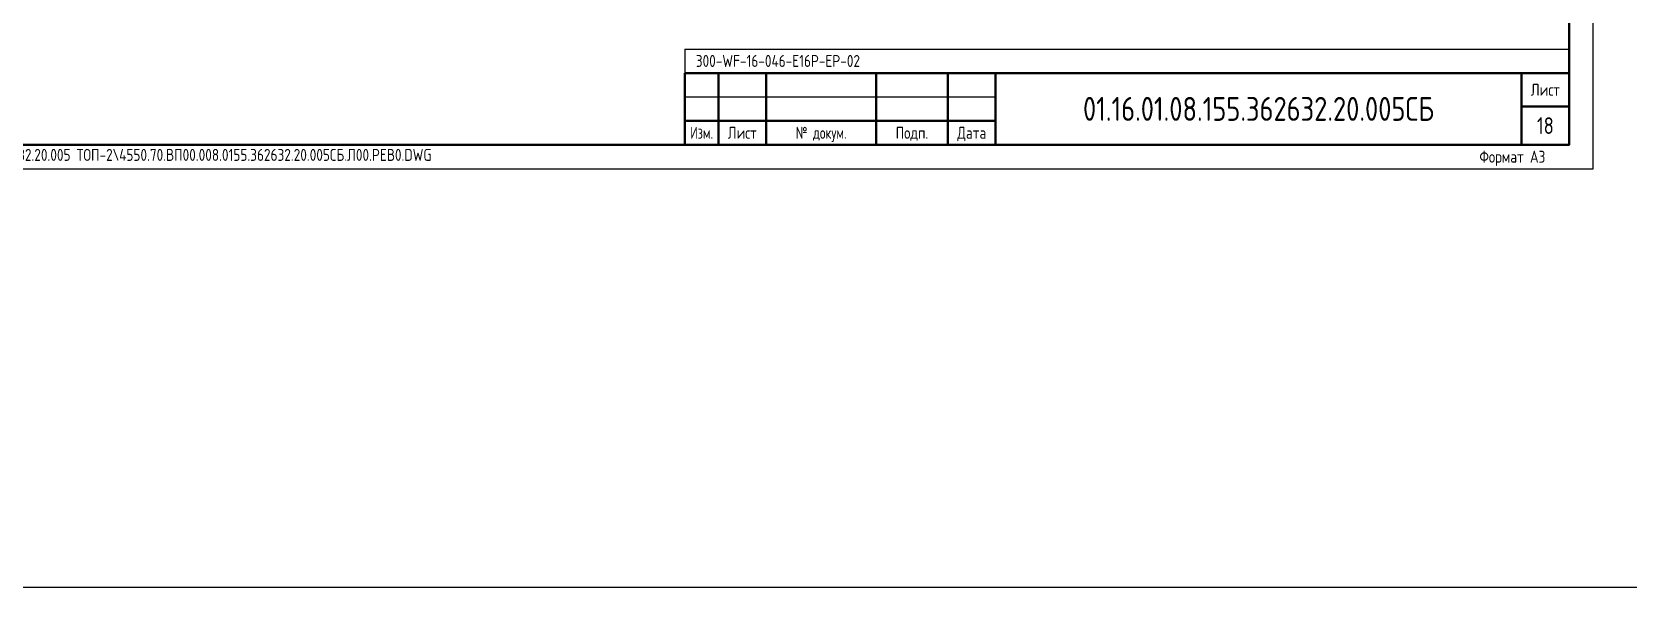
# Model space of a CAD drawing. Header units: millimetres. Extents: x 10051 to 26505, y 4675 to 5194.
# Drawn here: x 20513.7 to 20847.6, y 4674.7 to 4790.8 of the extents above; entities that cross this region are included whole.
import ezdxf
from ezdxf.enums import TextEntityAlignment as Align

# ---------------------------------------------------------------- set-up
doc = ezdxf.new("R2010")
doc.units = ezdxf.units.MM
doc.layers.get('0').update_dxf_attribs({"lineweight": 15})
doc.layers.add('OFORMLENIE', color=7, linetype='Continuous', lineweight=25)
doc.layers.add('Построение', color=7, linetype='Continuous', lineweight=30)
doc.styles.add('GOST_2.304', font='CS_Gost2304.shx', dxfattribs={"height": 2.5})
doc.styles.add('GOST_2.304_07', font='CS_Gost2304.shx', dxfattribs={"width": 0.7})
doc.styles.add('GOST_2.304_09', font='CS_Gost2304.shx', dxfattribs={"width": 0.9})
doc.styles.add('TNR_30', font='times.ttf', dxfattribs={"height": 3})

# ---------------------------------------------------------------- blocks, each defined once
blk = doc.blocks.new('*U1752')
at = {"linetype": 'ByBlock', "lineweight": -2}
blk.add_lwpolyline([(420, 297), (0, 297), (0, 0), (420, 0)], close=True, dxfattribs=at)
at = {"linetype": 'ByBlock', "lineweight": 50}
blk.add_lwpolyline([(20, 292), (415, 292), (415, 5), (20, 5)], close=True, dxfattribs=at)
at = {"color": 0, "linetype": 'ByBlock', "lineweight": -2, "style": 'GOST_2.304'}
blk.add_text('Формат А3', height=2.5, dxfattribs=at).set_placement((410, 2.5), align=Align.MIDDLE_RIGHT)
at = {"linetype": 'ByBlock', "lineweight": -2, "insert": (8, 2.5), "char_height": 2.5, "attachment_point": 4, "style": 'GOST_2.304'}
blk.add_mtext('C:\\\\Users\\\\GrigoryAO\\\\Desktop\\\\03-23-01\\\\4550.70.ВП00.008.0155.362632.20.005 ТОП-2\\\\4550.70.ВП00.008.0155.362632.20.005СБ.Л00.РЕВ0.DWG', dxfattribs=at)
at = {"linetype": 'ByBlock', "lineweight": -2, "style": 'TNR_30'}
blk.add_attdef('ВЕРХНИЙ_НОМЕР_ЛИСТА', text='', height=3, dxfattribs=at).set_placement((410, 287), align=Align.MIDDLE_CENTER)
blk = doc.blocks.new('ST_2a_dyn')
at = {"linetype": 'ByBlock', "lineweight": 50, "extrusion": (0, 1, 0)}
for p, q in [((-185, 15), (0, 15)), ((-10, 8), (0, 8)), ((-185, 5), (-120, 5)), ((-185, 0), (0, 0))]:
    blk.add_line(p, q, dxfattribs=at)
at = {"linetype": 'ByBlock', "lineweight": 50, "extrusion": (1, 0, 0)}
for p, q in [((-185, 0), (-185, 15)), ((-178, 15), (-178, 0)), ((-168, 15), (-168, 0)), ((-145, 15), (-145, 0)), ((-130, 15), (-130, 0)), ((-120, 0), (-120, 15)), ((-10, 0), (-10, 15))]:
    blk.add_line(p, q, dxfattribs=at)
at = {"linetype": 'ByBlock', "lineweight": 50}
blk.add_line((0, 15), (0, 0), dxfattribs=at)
at = {"linetype": 'ByBlock', "lineweight": -2, "extrusion": (0, 1, 0)}
blk.add_line((-185, 10), (-120, 10), dxfattribs=at)
at = {"linetype": 'ByBlock', "lineweight": -2, "style": 'GOST_2.304'}
for s, p in [('Лист', (-5, 11.5)), ('Лист', (-173, 2.5)), ('Подп.', (-137.5, 2.5)), ('Дата', (-125, 2.5))]:
    blk.add_text(s, height=2.5, dxfattribs=at).set_placement(p, align=Align.MIDDLE_CENTER)
at = {"linetype": 'ByBlock', "lineweight": -2, "width": 0.9}
for s, style, p in [('Изм.', 'GOST_2.304', (-181.5, 2.5)), ('№ докум.', 'GOST_2.304_09', (-156.5, 2.5))]:
    blk.add_text(s, height=2.5, dxfattribs=dict(at, style=style)).set_placement(p, align=Align.MIDDLE_CENTER)
at = {"linetype": 'ByBlock', "lineweight": -2}
for tag, height, style, flags, p in [('ИЗМ_2', 2.5, 'GOST_2.304', 12, (-181.5, 12.5)), ('ЛИСТ_2', 2.5, 'GOST_2.304', 12, (-173, 12.5)), ('N_ДОК_2', 2.5, 'GOST_2.304_09', 12, (-156.5, 12.5)), ('ШИФР', 5, 'GOST_2.304', 4, (-65, 7.5)), ('ИЗМ_1', 2.5, 'GOST_2.304', 12, (-181.5, 7.5)), ('ЛИСТ_1', 2.5, 'GOST_2.304', 12, (-173, 7.5)), ('N_ДОК_1', 2.5, 'GOST_2.304_09', 12, (-156.5, 7.5)), ('LIST', 3.5, 'GOST_2.304', 4, (-5, 4))]:
    blk.add_attdef(tag, text='', height=height, dxfattribs=dict(at, style=style, flags=flags)).set_placement(p, align=Align.MIDDLE_CENTER)
at = {"linetype": 'ByBlock', "lineweight": -2, "style": 'GOST_2.304_07', "width": 0.7, "flags": 12}
for tag, p in [('ДАТА_2', (-125, 12.5)), ('ДАТА_1', (-125, 7.5))]:
    blk.add_attdef(tag, text='', height=2.5, dxfattribs=at).set_placement(p, align=Align.MIDDLE_CENTER)

msp = doc.modelspace()

# ---------------------------------------------------------------- linework, layer by layer
at = {"layer": 'OFORMLENIE'}
for q in [(20835.31, 4787.19), (20650.26, 4782.19)]:
    msp.add_line((20650.26, 4787.19), q, dxfattribs=at)
at = {"layer": 'Построение', "color": 3}
msp.add_lwpolyline([(10050.53, 4674.72), (26505.36, 4674.72), (26505.36, 5194.3), (10050.53, 5194.3)], close=True, dxfattribs=at)

# ---------------------------------------------------------------- block references
at = {"layer": 'OFORMLENIE'}
msp.add_blockref('*U1752', (20420.26, 4762.19), dxfattribs=at)
ref = msp.add_blockref('ST_2a_dyn', (20835.26, 4767.19), dxfattribs=at)
ref.add_attrib('LIST', '18', dxfattribs={"layer": '0', "linetype": 'ByBlock', "lineweight": -2, "height": 3.5, "style": 'GOST_2.304'}).set_placement((20830.26, 4771.19), align=Align.MIDDLE_CENTER)
ref.add_attrib('ШИФР', '01.16.01.08.155.362632.20.005СБ', dxfattribs={"layer": '0', "linetype": 'ByBlock', "lineweight": -2, "height": 5, "style": 'GOST_2.304'}).set_placement((20770.26, 4774.69), align=Align.MIDDLE_CENTER)

# ---------------------------------------------------------------- texts
at = {"layer": 'OFORMLENIE', "style": 'GOST_2.304'}
msp.add_text('300-WF-16-046-E16P-EP-02', height=2.5, dxfattribs=at).set_placement((20652.54, 4784.71), align=Align.MIDDLE_LEFT)

doc.saveas('drawing.dxf')
